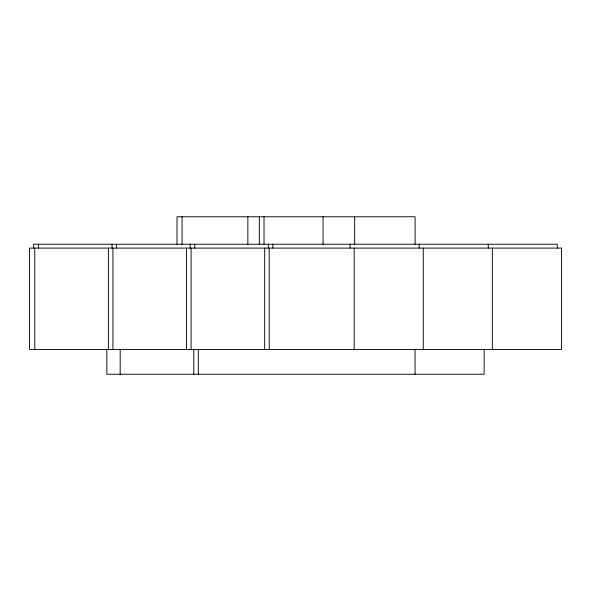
<?xml version="1.0" encoding="UTF-8"?>
<svg xmlns="http://www.w3.org/2000/svg" width="591" height="591" viewBox="0 0 591 591"><rect width="100%" height="100%" fill="white"/><g stroke="black" fill="none" stroke-linecap="round" stroke-linejoin="round"><path stroke-width="0.89" d="M557.35 248.102L557.35 244.231L33.65 244.231L33.65 248.102M492.362 248.102L492.362 349.473M488.262 244.231L488.262 248.102M484.162 349.473L484.162 374.236L106.838 374.236L106.838 349.473M423.274 248.102L423.274 349.473M419.174 244.231L419.174 248.102M415.096 244.231L415.096 216.764L176.997 216.764L176.997 244.231M415.074 349.473L415.074 374.236M354.666 216.764L354.666 244.231M354.186 248.102L354.186 349.473M350.086 244.231L350.086 248.102M323.07 216.764L323.07 244.231M272.85 244.231L272.85 248.102M269.223 248.102L269.223 349.473M268.321 244.231L268.321 248.102M264.694 248.102L264.694 349.473M264.029 216.764L264.029 244.231M259.338 216.764L259.338 244.231M247.858 216.764L247.858 244.231M198.325 349.473L198.325 374.236M194.705 244.231L194.705 248.102M193.796 349.473L193.796 374.236M191.078 248.102L191.078 349.473M190.169 244.231L190.169 248.102M186.549 248.102L186.549 349.473M182.072 216.764L182.072 244.231M120.18 349.473L120.18 374.236M116.553 244.231L116.553 248.102M112.925 248.102L112.925 349.473M112.024 244.231L112.024 248.102M108.397 248.102L108.397 349.473M38.4 244.231L38.4 248.102M34.78 248.102L34.78 349.473M561.45 248.102L29.55 248.102L29.55 349.473L561.45 349.473L561.45 248.102"/></g></svg>
